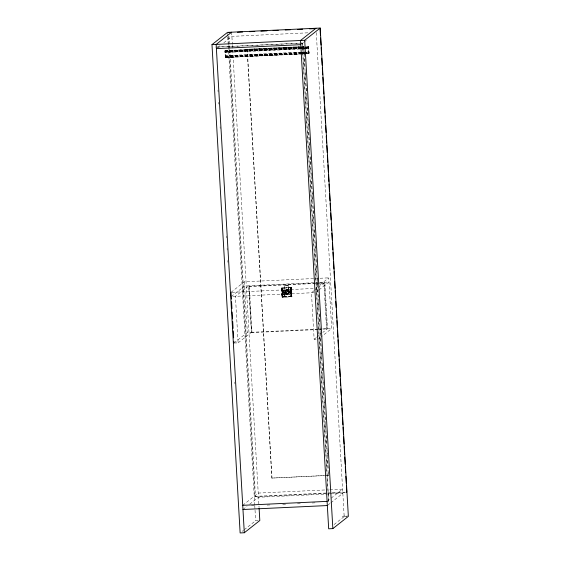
<?xml version="1.0" encoding="UTF-8"?>
<svg xmlns="http://www.w3.org/2000/svg" width="561" height="561" viewBox="0 0 561 561"><rect width="100%" height="100%" fill="white"/><g stroke="black" fill="none" stroke-linecap="round" stroke-linejoin="round"><path stroke-width="0.42" stroke-dasharray="2.81 2.1" d="M284.96 291.965C285.745 290.577 289.062 290.556 287.912 293.13C286.916 294.623 283.747 292.54 285.514 291.524C286.489 289.939 289.525 290.549 289.357 292.414C288.074 296.699 282.19 292.786 285.837 290.023L290.879 290.149L291.131 294.02L287.562 294.707L282.456 294.518L282.239 290.738L285.837 290.023L286.194 290.058L282.365 290.633L282.555 294.28L287.73 294.574L288.698 293.165L288.824 291.874L287.463 289.946L286.937 290.023C292.996 287.905 290.051 293.887 291.762 296.089L291.299 288.066L288.214 287.926L288.34 290.079L290.717 290.093L291.012 291.173M308.957 53.639L308.557 46.703L308.957 53.639L225.41 57.552L225.242 56.78L225.08 50.609L303.34 46.949M225.48 57.587L225.115 50.609M282.611 296.425L281.846 296.867L282.337 297.316L291.699 296.741L291.173 287.709L281.482 288.165L281.846 296.867C283.705 297.849 281.285 294.455 282.218 293.684M281.559 288.347L281.994 287.856L291.369 287.555L291.888 296.587L282.197 297.042L281.559 288.347C282.828 287.106 281.945 294.245 281.966 288.606M283.887 292.723L283.431 292.758L282.337 297.316L283.452 292.54L283.936 292.533L282.961 292.989L283.074 291.867L283.894 292.239L284.308 294.756M282.085 292.288L283.452 292.54M288.627 292.127L289.42 291.762L288.13 292.653L288.088 291.818L288.557 291.797C290.507 291.229 286.727 294.083 289.378 291.44C286.461 285.808 282.877 295.991 288.663 293.494M292.008 296.32L291.376 296.888L289.623 292.162L291.18 291.04L291.299 288.066M289.28 291.124L288.726 291.559C292.554 291.362 290.086 292.688 289.764 292.463M282.891 292.344L282.611 290.472L285.837 290.023L285.219 290.886L286.58 289.904M289.855 291.636L289.848 292.015L289.939 291.58L288.726 291.559M291.811 296.474L292.008 296.25C291.348 295.717 290.696 296.944 291.601 296.215L291.033 287.435M291.215 296.643L282.527 297.05L282.351 296.538M282.933 292.309L282.982 291.909M291.271 296.159L291.383 296.51L282.723 296.881M282.148 296.601L282.379 294.371M290.773 290.339L291.138 288.193L290.787 288.298M282.982 292.288L283.074 291.867M290.03 291.538L289.939 291.958L290.121 291.51M291.047 294.006L291.601 296.215L290.829 294.245L289.35 294.399M290.871 287.674L290.998 288.186L290.871 287.674L282.183 288.081L282.071 288.649L281.994 287.856L281.405 288.284M283.319 290.444L284.715 290.191L284.588 288.031L282.05 288.242M290.633 290.247L291.11 288.228L290.914 290.177M290.717 290.093L290.114 290.184L290.787 287.793M290.114 290.184L290.787 287.989M282.611 296.93L281.797 288.508M283.039 292.274L283.172 291.839M291.643 295.998L291.089 296.439M283.27 291.825L283.095 292.267L283.368 291.825M290.044 291.937L290.219 291.503M290.998 288.186L291.313 287.512L291.524 287.877M288.635 292.386C286.959 294.946 285.444 290.78 284.7 292.064M282.758 296.846L286.103 294.651L285.654 294.048L286.734 293.115M290.325 291.503L290.1 291.944L291.18 291.04M283.2 292.274L283.466 291.846M282.562 297.014L285.935 294.777M283.249 292.295L283.557 291.881M290.514 291.559L290.205 291.972L290.605 291.601M282.814 292.786L283.838 292.807M291.033 294.097L291.727 296.054M281.573 288.2L283.34 292.358L283.649 291.93M281.797 288.01L281.363 288.501L282.772 292.681M291.811 296.404L291.376 296.888L289.623 292.162M283.34 292.358L283.726 291.986M288.34 293.712L287.562 294.707M291.383 296.11L291.573 296.734M282.674 292.491L281.363 288.501L283.41 292.442L283.796 292.064M290.752 291.741L290.332 292.071L291.11 291.867M217.745 47.552L220.438 45.42M223.811 42.762L231.896 36.374L308.438 32.797M328.402 472.678L328.388 475.44L271.833 478.084L247.106 49.284L303.831 46.507M302.211 43.169L328.683 502.193L302.211 43.169L215.529 47.222M301.439 44.137L303.459 42.538M304.132 42.005L307.505 39.347M231.027 292.337L244.4 281.783L314.854 278.487M231.265 296.524L244.638 285.97L315.093 282.674M317.828 329.552L251.461 332.652L248.804 286.615L249.301 286.222L314.791 283.158M288.179 285.276L284.385 285.521L288.179 285.276L288.228 287.667L288.095 285.346M281.832 288.543L282.099 296.664M281.853 288.747L282.302 288.389M284.602 287.779L284.469 285.451M282.197 290.808L282.611 290.472M288.214 287.926L288.34 290.079M282.127 292.989L282.688 292.59M285.023 291.145L285.577 290.71M284.869 291.432L285.423 290.998M285.458 290.661L286.888 289.806M284.764 291.741L285.318 291.306M286.334 290.247L287.218 289.771M286.664 290.205L287.541 289.778M285.654 291.468L286.909 290.528M284.693 292.393L286.117 291.18M286.524 290.921L287.078 290.486M286.987 290.212L287.863 289.841M284.932 292.302L285.984 291.503M286.699 290.9L287.253 290.465M290.647 287.884L291.18 287.449M284.939 292.47L285.493 292.029M286.881 290.907L287.428 290.472M287.309 290.275L288.179 289.953M284.743 292.723L285.521 292.197L285.254 291.629M287.05 290.928L287.604 290.493M287.225 290.977L287.779 290.542M282.681 294.63L282.386 293.557M284.834 293.038L285.521 292.197M287.386 291.047L288.466 290.107M290.886 288.326L291.517 287.807M286.033 292.344L285.647 293.094L286.201 292.653M287.541 291.138L288.095 290.696M284.981 293.333L286.103 292.505M287.681 291.243L288.726 290.31M287.807 291.362L288.95 290.549M285.163 293.606L286.306 292.793M287.919 291.503L288.473 291.068M285.886 293.354L286.44 292.919M288.01 291.657L289.139 290.822M286.58 293.024L285.395 293.845L286.103 294.651M288.088 291.818L288.642 291.383M286.341 293.62L286.895 293.179M286.51 293.662L287.064 293.228M285.942 294.209L286.496 293.768M286.685 293.691L287.414 293.256M286.25 294.322L286.804 293.88M287.036 293.676L287.59 293.235M288.866 292.197L289.42 291.762M287.211 293.634L289.181 292.029M287.527 293.487L288.354 292.828M288.606 292.632L289.413 292.092M286.573 294.378L287.127 293.943M286.902 294.392L287.456 293.957M290.296 292.772L288.803 292.849L289.357 292.414M287.225 294.35L287.779 293.915M288.698 293.165L289.252 292.723M287.541 294.259L289.097 293.01M291.152 292.569L290.879 292.008L290.409 292.218L290.893 292.106M291.131 293.27L291.131 294.02L290.191 292.618L290.577 292.688M290.787 294.252L291.222 293.838M291.11 296.292L291.496 295.984M233.951 343.03L247.324 332.477L251.496 332.28L248.811 285.773L235.438 296.334L238.123 342.841L234.786 342.995M238.123 342.841L251.496 332.28M251.461 332.652L251.959 332.259L321.818 328.991M315.394 288.396L317.4 286.811M320.072 284.7L328.767 277.842L331.691 328.536L320.99 336.979M314.139 290.661L311.46 292.772L314.146 339.279L318.318 339.089L320.324 337.505M314.805 290.135L317.484 288.024M318.15 287.498L324.84 282.218L327.519 328.725L322.834 332.421M248.804 286.615L323.9 283.102L324.398 282.709L327.056 328.746L318.697 329.51M318.311 290.472L315.633 292.583L232.1 296.489M318.978 289.939L329.005 282.022L315.962 282.639M314.146 339.279L316.152 337.701M316.818 337.168L320.163 334.531M271.833 478.084L328.557 475.307M242.731 505.314L258.235 493.077L326.944 489.865M228.93 45.301L254.96 496.73L255.458 496.338L326.775 493M242.969 509.5L247.015 506.31M249.708 504.178L258.474 497.263L342.841 493.315L330.71 502.894M242.163 531.351L243.509 530.292M244.182 529.759L255.641 520.713L258.144 520.594M327.098 501.373L330.464 498.708M331.137 498.175L342.603 489.129L327.813 489.823M328.01 505.026L330.036 503.427M334.068 524.549L344.181 516.569L346.684 516.457M290.879 292.008L291.271 291.734M283.41 292.442L283.852 292.148M290.808 291.818L290.367 292.113L290.85 291.909M282.162 288.578L282.884 290.521L282.141 288.424M283.438 292.491L283.894 292.239M289.224 290.114L287.463 289.946L288.172 290.752M283.754 290.374L284.217 290.198M283.459 292.597L283.936 292.428M290.409 292.33L290.893 292.204M285.451 290.114L285.837 290.023M282.246 292.162L282.849 292.379M291.313 292.435L290.325 292.526L290.794 292.484M283.922 292.632L283.445 292.709L283.936 292.533L284.469 294.623M290.871 292.302L290.402 292.379L290.843 292.4M347.371 516.057L342.427 516.681L343.129 516.127L347.336 515.931M288.803 292.849L290.1 292.751M282.043 296.72L282.793 296.65M288.424 290.016L289.09 289.974M215.726 47.068L302.407 43.015M247.106 49.284L303.662 46.64L328.388 475.44M306.783 46.794L308.557 46.703M225.017 50.749L308.627 46.822M224.996 50.876L299.967 47.355M300.612 47.341L308.662 46.949M224.975 51.044L300.002 47.51M300.598 47.503L308.697 47.103M224.961 51.24L300.037 47.706M300.584 47.699L308.732 47.299M308.76 47.517L224.954 51.465L224.975 52.524L301.46 48.94M225.347 51.661L308.788 47.762M224.947 51.71L304.041 48.015M304.911 47.973L308.389 47.811M225.368 51.921L308.809 48.022M224.954 51.977L299.7 48.477M300.57 48.435L304.048 48.274M304.918 48.232L308.396 48.071M224.961 52.243L308.831 48.288M302.33 48.905L305.808 48.737M306.678 48.702L308.417 48.618L308.396 47.559M225.171 56.009L309.041 52.054M225.613 56.226L309.048 52.327M225.192 56.282L299.939 52.783M300.808 52.741L308.634 52.376M225.213 56.542L309.055 52.587M225.242 56.78L309.048 52.832L309.027 51.78L225.592 55.679L225.606 56.738M225.27 57.005L309.041 53.057M225.585 57.159L309.027 53.26M225.305 57.194L300.058 53.695M300.92 53.66L308.746 53.288M225.34 57.355L309.006 53.421M225.375 57.474L308.985 53.547M315.724 278.452L319.202 278.284M320.072 278.249L328.767 277.842M315.668 283.116L319.16 282.954M320.036 282.912L324.398 282.709M282.015 288.214L284.504 288.095L284.63 290.254M231.896 292.302L313.655 288.473M322.687 328.956L327.056 328.746M327.519 328.725L331.691 328.536M327.645 492.958L331.123 492.796M331.993 492.754L346.775 492.067M254.96 496.73L345.408 492.495M251.531 505.805L255.865 505.601M267.134 505.075L270.605 504.907M282.737 504.346L286.208 504.178M297.477 503.652L300.941 503.49M312.211 502.965L315.682 502.803M289.834 292.604L288.859 292.526L289.918 292.667M283.375 292.849L283.782 292.891M282.288 292.856L282.877 292.87M290.282 292.562L290.661 292.632M283.333 292.884L283.705 292.954M290.914 287.59L291.327 288.031M282.905 291.965L281.636 288.642L282.239 290.738M290.493 292.73L290.949 294.125M289.721 291.783L289.785 291.706M316.278 32.615L344.181 516.569M323.9 283.102L326.558 329.146M303.88 47.383L304.335 55.258M304.539 58.758L305.044 67.509M305.289 71.885L305.745 79.76M305.948 83.266L306.453 92.011M306.706 96.387L307.162 104.269M307.365 107.768L307.968 118.266M308.017 119.142L308.571 128.771M308.774 132.27L309.23 140.145M309.434 143.644L309.931 152.396M310.184 156.771L310.64 164.646M310.843 168.146L311.348 176.897M311.6 181.273L312.056 189.148M312.253 192.647L312.757 201.399M313.01 205.775L313.466 213.65M313.669 217.156L314.174 225.901M314.377 229.407L314.882 238.159M315.079 241.658L315.584 250.409M315.787 253.909L316.243 261.784M316.495 266.159L316.951 274.034M317.147 277.534L317.652 286.285M317.856 289.785L318.36 298.536M318.564 302.035L319.069 310.787M319.272 314.286L319.777 323.038M319.973 326.537L320.478 335.289M320.682 338.788L321.187 347.54M321.39 351.046L321.895 359.79M322.098 363.297L322.603 372.048M322.799 375.547L323.255 383.422M323.508 387.798L323.963 395.673M324.216 400.049L324.672 407.924M324.924 412.3L325.373 420.175M325.625 424.551L326.179 434.179M326.236 435.048L326.79 444.677M326.993 448.176L327.491 456.927M327.694 460.427L328.199 469.178M247.275 49.158L272.001 477.951M249.301 286.222L251.959 332.259M231.658 32.194L232.366 44.424M232.415 45.294L259.056 507.417M244.4 281.783L247.324 332.477M228.923 36.156L229.631 48.407M229.68 49.284L255.458 496.338M228.425 36.549L228.874 44.424M227.535 33.26L227.689 35.883M227.738 36.753L254.736 504.991M254.785 505.861L254.989 509.36M255.038 510.23L255.641 520.713M217.998 90.062L218.103 91.815M218.706 102.305L218.804 104.051M220.115 126.786L220.214 128.532M226.42 236.076L226.518 237.829M227.121 248.32L227.226 250.066M227.829 260.556L227.927 262.31M234.835 382.09L234.94 383.843"/><path stroke-width="0.84" d="M259.112 508.287L259.813 520.517L244.308 532.754L240.136 532.95L211.981 44.621L227.486 32.384L320.198 28.05L348.353 516.379L332.848 528.616L328.676 528.806L300.521 40.483L316.025 28.246M231.658 32.194L216.153 44.431L244.308 532.754M211.981 44.621L304.693 40.287L320.198 28.05M346.277 492.46L346.775 492.067L346.425 485.938M228.72 32.657L230.459 32.58M237.415 32.25L242.633 32.005M249.596 31.682L254.813 31.437M260.9 31.157L266.987 30.869M273.074 30.582L278.291 30.336M285.254 30.014L290.472 29.768M297.428 29.445L302.645 29.2M309.602 28.877L314.826 28.632M216.392 48.611L300.759 44.67M242.731 505.314L327.098 501.373M242.969 509.5L327.336 505.552M320.043 28.387L320.443 35.385M320.597 38.008L320.997 45.006M321.151 47.636L321.551 54.634M321.755 58.134L322.161 65.132M322.309 67.755L322.715 74.753M322.863 77.376L323.269 84.381M323.424 87.004L323.823 94.003M323.978 96.625L324.377 103.624M324.531 106.246L324.931 113.252M325.085 115.875L325.492 122.873M325.639 125.496L326.046 132.494M326.243 135.993L326.649 142.992M326.804 145.622L327.203 152.62M327.358 155.243L327.757 162.241M327.912 164.864L328.311 171.862M328.466 174.492L328.872 181.491M329.019 184.113L329.426 191.112M329.573 193.734L329.98 200.733M330.127 203.363L330.534 210.361M330.681 212.984L331.088 219.982M331.292 223.481L331.691 230.48M331.846 233.103L332.245 240.101M332.4 242.731L332.806 249.729M332.954 252.352L333.36 259.35M333.507 261.973L333.914 268.971M334.061 271.601L334.468 278.6M334.622 281.222L335.022 288.221M335.176 290.843L335.576 297.842M335.78 301.341L336.13 307.47M336.334 310.969L336.74 317.968M336.888 320.59L337.294 327.589M337.442 330.212L337.848 337.21M338.002 339.84L338.402 346.838M338.556 349.461L338.956 356.459M339.11 359.082L339.51 366.081M339.664 368.71L340.12 376.585M340.268 379.208L340.625 385.33M340.822 388.829L341.179 394.951M341.383 398.457L341.782 405.456M341.937 408.078L342.336 415.077M342.49 417.7L342.89 424.698M343.044 427.328L343.444 434.326M343.598 436.949L344.005 443.947M344.152 446.57L344.608 454.445M344.756 457.068L345.162 464.066M345.317 466.696L345.667 472.818M345.871 476.317L346.27 483.316M304.693 40.287L332.848 528.616M231.027 292.337L231.42 299.111M231.567 301.692L231.966 308.585M232.163 312.028L232.556 318.921M232.71 321.502L233.103 328.395M233.257 330.976L233.649 337.862M233.853 341.312L233.951 343.03"/></g></svg>
